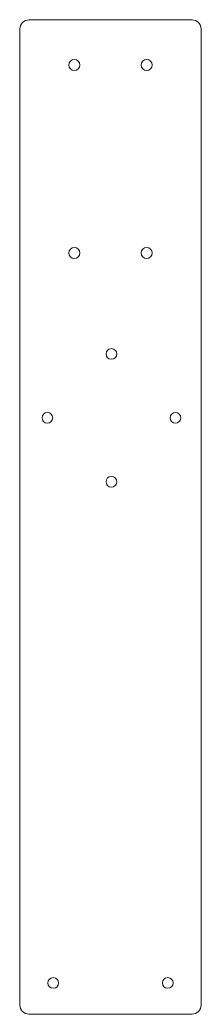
# Model space of a CAD drawing. Header units: inches. Extents: x 0 to 2, y 0 to 11.
import ezdxf

# ---------------------------------------------------------------- set-up
doc = ezdxf.new("R2010")
doc.units = ezdxf.units.IN
doc.header["$MEASUREMENT"] = 0

msp = doc.modelspace()

# ---------------------------------------------------------------- linework, layer by layer
at = {"color": 7, "linetype": 'Continuous', "lineweight": 15}
for p, q in [((1.9, 11), (0.1, 11)), ((0, 10.9), (0, 0.1)), ((2, 0.1), (2, 10.9)), ((0.1, 0), (1.9, 0))]:
    msp.add_line(p, q, dxfattribs=at)
for centre, radius in [((0.6, 10.5), 0.061), ((1.4, 10.5), 0.061), ((0.6, 8.421), 0.061), ((1.4, 8.421), 0.061), ((1.01, 7.304), 0.0591), ((0.303, 6.597), 0.0591), ((1.717, 6.597), 0.0591), ((1.01, 5.89), 0.0591), ((0.368, 0.345), 0.0591), ((1.632, 0.345), 0.0591)]:
    msp.add_circle(centre, radius, dxfattribs=at)
for centre, start, end in [((0.1, 10.9), 90, 180), ((1.9, 10.9), 0, 90), ((0.1, 0.1), 180, 270), ((1.9, 0.1), 270, 0)]:
    msp.add_arc(centre, 0.1, start, end, dxfattribs=at)

doc.saveas('drawing.dxf')
